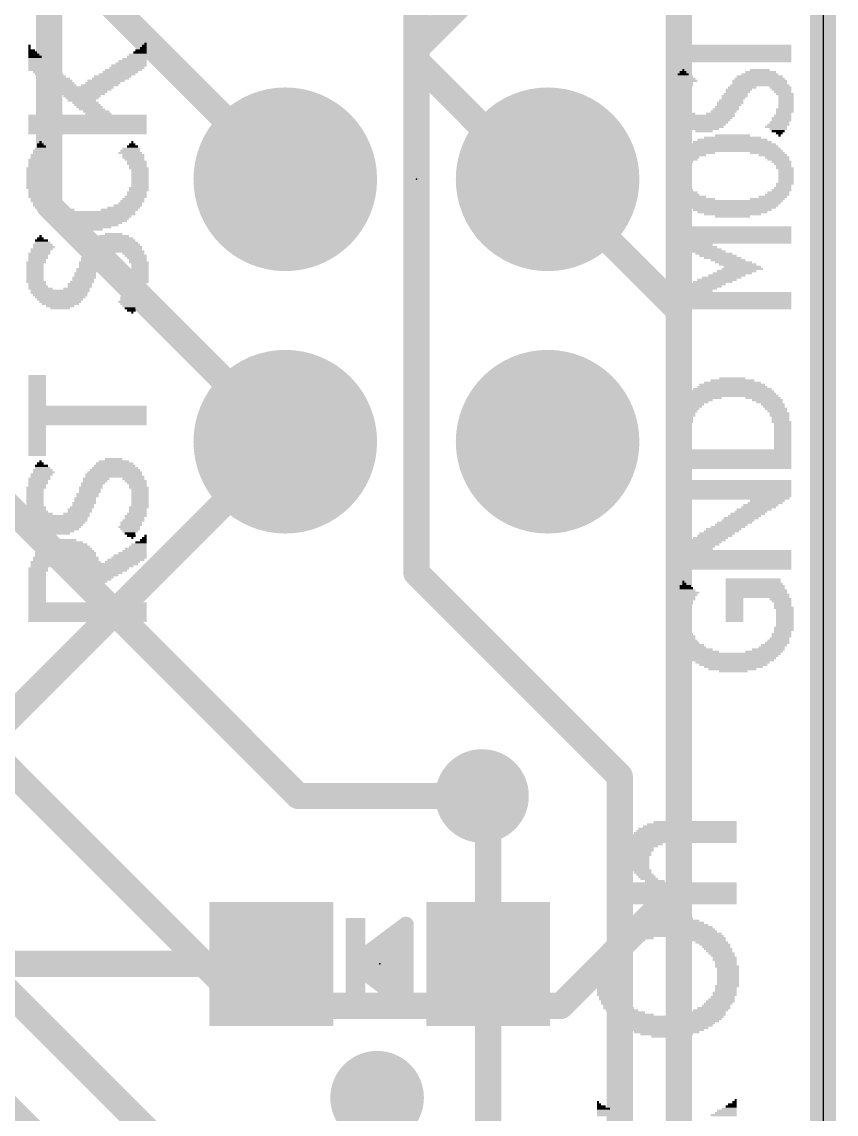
# Model space of a CAD drawing. Extents: x -3.3 to 68.7, y -0.1 to 53.5.
# Drawn here: x 60.82 to 68.71, y 18.89 to 29.46 of the extents above; entities that cross this region are included whole.
import ezdxf

# ---------------------------------------------------------------- set-up
doc = ezdxf.new("R2010")
doc.units = 0
for name, color, linetype in [('1', 12, 'CONTINUOUS'), ('16', 5, 'CONTINUOUS'), ('17', 110, 'CONTINUOUS'), ('18', 3, 'CONTINUOUS'), ('20', 53, 'CONTINUOUS'), ('200', 4, 'CONTINUOUS'), ('21', 40, 'CONTINUOUS'), ('23', 53, 'CONTINUOUS')]:
    doc.layers.add(name, color=color, linetype=linetype)

# ---------------------------------------------------------------- blocks, each defined once
blk = doc.blocks.new('ROUNDP')
at = {"const_width": 0.5}
blk.add_lwpolyline([(0, -0.25, 1), (0, 0.25, 1), (0, -0.25)], format="xyb", dxfattribs=at)
blk = doc.blocks.new('RECT')
blk.add_solid([(-0.5, -0.5), (0.5, -0.5), (-0.5, 0.5), (0.5, 0.5)])
blk = doc.blocks.new('ROUNDV')
at = {"const_width": 0.5}
blk.add_lwpolyline([(0, -0.25, 1), (0, 0.25, 1), (0, -0.25)], format="xyb", dxfattribs=at)

msp = doc.modelspace()

# ---------------------------------------------------------------- linework, layer by layer
at = {"layer": '1', "const_width": 0.254}
for points in [[(68.58, 53.34), (68.58, 0)], [(61.087, 27.686), (61.087, 39.37)], [(65.913, 30.48), (64.643, 29.21)], [(64.643, 29.21), (64.643, 24.13)], [(65.913, 27.94), (67.183, 26.67)], [(63.373, 25.4), (61.087, 27.686)], [(67.183, 26.67), (67.183, 11.684)], [(63.373, 25.4), (58.801, 20.828)], [(64.643, 24.13), (66.6115, 22.1615)], [(66.6115, 22.1615), (66.6115, 12.0015)], [(65.3374, 21.9116), (65.278, 21.971)], [(65.3374, 20.3454), (65.3374, 21.9116)], [(59.7064, 20.3454), (63.2374, 20.3454)], [(65.3374, 20.3454), (65.3374, 17.8054)], [(61.8404, 17.8054), (60.1704, 19.4754)]]:
    msp.add_lwpolyline(points, dxfattribs=at)
at = {"layer": '1', "const_width": 0.127}
for points in [[(64.7065, 29.21, 1), (64.5795, 29.21)], [(64.5981, 29.2549, 1), (64.6879, 29.1651)], [(65.9579, 27.9849, 1), (65.8681, 27.8951)], [(61.1319, 27.7309, 1), (61.0421, 27.6411)], [(61.0235, 27.686, 1), (61.1505, 27.686)], [(67.2465, 26.67, 1), (67.1195, 26.67)], [(67.1381, 26.6251, 1), (67.2279, 26.7149)], [(63.4179, 25.3551, 1), (63.3281, 25.4449)], [(63.3281, 25.3551, 1), (63.4179, 25.4449)], [(64.6879, 24.1749, 1), (64.5981, 24.0851)], [(64.5795, 24.13, 1), (64.7065, 24.13)], [(66.675, 22.1615, 1), (66.548, 22.1615)], [(66.5666, 22.1166, 1), (66.6564, 22.2064)], [(65.3229, 22.0159, 1), (65.2331, 21.9261)], [(65.4009, 21.9116, 1), (65.2739, 21.9116)], [(65.2925, 21.8667, 1), (65.3823, 21.9565)], [(63.2374, 20.2819, 1), (63.2374, 20.4089)], [(65.4009, 20.3454, 1), (65.2739, 20.3454)], [(65.2739, 20.3454, 1), (65.4009, 20.3454)]]:
    msp.add_lwpolyline(points, format="xyb", dxfattribs=at)
at = {"layer": '16', "const_width": 0.254}
for points in [[(68.58, 53.34), (68.58, 0)], [(64.643, 31.75), (64.643, 29.083)], [(67.183, 31.623), (67.183, 21.082)], [(61.468, 29.845), (63.373, 27.94)], [(64.643, 29.083), (65.786, 27.94)], [(65.786, 27.94), (65.913, 27.94)], [(63.5, 21.971), (57.6004, 27.8706)], [(62.992, 19.939), (58.6272, 24.3038)], [(63.5, 17.272), (57.785, 22.987)], [(65.278, 21.971), (63.5, 21.971)], [(60.96, 18.542), (57.658, 21.844)], [(66.04, 19.939), (67.183, 21.082)], [(66.04, 19.939), (62.992, 19.939)]]:
    msp.add_lwpolyline(points, dxfattribs=at)
at = {"layer": '16', "const_width": 0.127}
for points in [[(64.6879, 29.1279, 1), (64.5981, 29.0381)], [(64.5795, 29.083, 1), (64.7065, 29.083)], [(63.3281, 27.8951, 1), (63.4179, 27.9849)], [(65.786, 28.0035, 1), (65.786, 27.8765)], [(65.7411, 27.8951, 1), (65.8309, 27.9849)], [(65.913, 27.8765, 1), (65.913, 28.0035)], [(63.5, 22.0345, 1), (63.5, 21.9075)], [(65.278, 21.9075, 1), (65.278, 22.0345)], [(63.4551, 21.9261, 1), (63.5449, 22.0159)], [(67.2279, 21.0371, 1), (67.1381, 21.1269)], [(67.1195, 21.082, 1), (67.2465, 21.082)], [(62.992, 20.0025, 1), (62.992, 19.8755)], [(62.9471, 19.8941, 1), (63.0369, 19.9839)], [(65.9951, 19.9839, 1), (66.0849, 19.8941)], [(66.04, 19.8755, 1), (66.04, 20.0025)]]:
    msp.add_lwpolyline(points, format="xyb", dxfattribs=at)
at = {"layer": '20'}
msp.add_line((68.58, 37.846), (68.58, 5.08), dxfattribs=at)
at = {"layer": '21', "const_width": 0.1524}
for points in [[(64.5414, 20.7264), (64.0334, 20.3454)], [(64.5414, 19.9644), (64.5414, 20.7264)], [(64.3382, 20.574), (64.5414, 20.574)], [(64.0334, 20.3454), (64.5414, 19.9644)], [(64.135, 20.4216), (64.5414, 20.4216)], [(64.135, 20.2692), (64.5414, 20.2692)], [(64.3382, 20.1168), (64.5414, 20.1168)]]:
    msp.add_lwpolyline(points, dxfattribs=at)
at = {"layer": '21', "const_width": 0.0762}
for points in [[(64.5795, 20.7264, 1), (64.5033, 20.7264)], [(64.5643, 20.6959, 1), (64.5185, 20.7569)], [(64.3382, 20.6121, 1), (64.3382, 20.5359)], [(64.5414, 20.5359, 1), (64.5414, 20.6121)], [(64.0563, 20.3759, 1), (64.0105, 20.3149)], [(64.0105, 20.3759, 1), (64.0563, 20.3149)], [(64.135, 20.4597, 1), (64.135, 20.3835)], [(64.5414, 20.3835, 1), (64.5414, 20.4597)], [(64.135, 20.3073, 1), (64.135, 20.2311)], [(64.5414, 20.2311, 1), (64.5414, 20.3073)], [(64.3382, 20.1549, 1), (64.3382, 20.0787)], [(64.5414, 20.0787, 1), (64.5414, 20.1549)], [(64.5033, 19.9644, 1), (64.5795, 19.9644)], [(64.5185, 19.9339, 1), (64.5643, 19.9949)]]:
    msp.add_lwpolyline(points, format="xyb", dxfattribs=at)
at = {"layer": '23'}
for p in [(64.643, 27.94), (64.2874, 20.3454)]:
    msp.add_point(p, dxfattribs=at)

# ---------------------------------------------------------------- block references
at = {"layer": '1', "xscale": 1.2, "yscale": 1.2, "rotation": 90}
for p in [(63.2374, 20.3454), (65.3374, 20.3454)]:
    msp.add_blockref('RECT', p, dxfattribs=at)
at = {"layer": '17', "xscale": 1.778, "yscale": 1.778}
for p in [(63.373, 27.94), (63.373, 27.94), (65.913, 27.94), (65.913, 27.94), (63.373, 25.4), (63.373, 25.4), (65.913, 25.4), (65.913, 25.4)]:
    msp.add_blockref('ROUNDP', p, dxfattribs=at)
at = {"layer": '18', "xscale": 0.9064, "yscale": 0.9064}
for p in [(65.278, 21.971), (65.278, 21.971), (64.262, 19.05), (64.262, 19.05)]:
    msp.add_blockref('ROUNDV', p, dxfattribs=at)
at = {"layer": '200'}
for p, xscale, yscale in [((60.8965, 29.2312), 0.0203, 0.0211), ((60.8965, 29.21), 0.0203, 0.0213), ((60.9181, 29.1888), 0.0635, 0.0211), ((61.976, 29.1888), 0.1067, 0.0211), ((61.9976, 29.21), 0.0635, 0.0213), ((62.0078, 29.2312), 0.0432, 0.0211), ((62.0192, 29.2523), 0.0203, 0.0211), ((67.7012, 29.2312), 1.143, 0.0211), ((67.7012, 29.21), 1.143, 0.0213), ((67.7012, 29.1888), 1.143, 0.0211), ((60.9498, 29.1253), 0.127, 0.0211), ((60.9714, 29.1042), 0.1702, 0.0211), ((60.9283, 29.1677), 0.0838, 0.0211), ((60.9397, 29.1465), 0.1067, 0.0213), ((60.9816, 29.083), 0.1905, 0.0213), ((61.8922, 29.083), 0.2743, 0.0213), ((61.9125, 29.1042), 0.2337, 0.0211), ((61.9341, 29.1253), 0.1905, 0.0211), ((61.9443, 29.1465), 0.1702, 0.0213), ((61.9658, 29.1677), 0.127, 0.0211), ((67.7012, 29.1677), 1.143, 0.0211), ((67.7012, 29.1465), 1.143, 0.0213), ((67.7012, 29.1253), 1.143, 0.0211), ((67.7012, 29.1042), 1.143, 0.0211), ((67.7012, 29.083), 1.143, 0.0213), ((60.9918, 29.0618), 0.2108, 0.0211), ((61.0032, 29.0407), 0.2337, 0.0211), ((61.0235, 29.0195), 0.2743, 0.0213), ((61.0337, 28.9983), 0.2946, 0.0211), ((61.0667, 28.9772), 0.2743, 0.0211), ((61.7753, 28.9772), 0.3404, 0.0211), ((61.8071, 28.9983), 0.3581, 0.0211), ((61.8388, 29.0195), 0.3404, 0.0213), ((61.8592, 29.0407), 0.3404, 0.0211), ((61.8808, 29.0618), 0.2972, 0.0211), ((67.2249, 28.9772), 0.0635, 0.0211), ((67.2262, 28.9983), 0.0203, 0.0211), ((67.9768, 28.9772), 0.2972, 0.0211), ((67.9666, 28.9983), 0.1905, 0.0211), ((61.087, 28.956), 0.2743, 0.0213), ((61.1086, 28.9348), 0.2769, 0.0211), ((61.1505, 28.9137), 0.2743, 0.0211), ((61.1721, 28.8925), 0.2769, 0.0213), ((61.1937, 28.8713), 0.2743, 0.0211), ((61.6064, 28.8713), 0.3378, 0.0211), ((61.6382, 28.8925), 0.3607, 0.0213), ((61.6801, 28.9137), 0.3581, 0.0211), ((61.7017, 28.9348), 0.3607, 0.0211), ((61.7436, 28.956), 0.3581, 0.0213), ((67.2249, 28.8713), 0.1905, 0.0211), ((67.2579, 28.8925), 0.2108, 0.0213), ((67.2478, 28.9137), 0.1905, 0.0211), ((67.2465, 28.9348), 0.1473, 0.0211), ((67.2262, 28.956), 0.1067, 0.0213), ((67.9666, 28.8925), 0.5309, 0.0213), ((67.9666, 28.8713), 0.5309, 0.0211), ((67.9666, 28.9137), 0.4851, 0.0211), ((67.9666, 28.9348), 0.4445, 0.0211), ((67.9666, 28.956), 0.3581, 0.0213), ((61.214, 28.8502), 0.2743, 0.0211), ((61.4159, 28.829), 0.5918, 0.0213), ((61.4147, 28.8078), 0.5486, 0.0211), ((61.4045, 28.7867), 0.4877, 0.0211), ((61.4045, 28.7655), 0.447, 0.0213), ((61.5747, 28.8502), 0.3607, 0.0211), ((67.1944, 28.8078), 0.1702, 0.0211), ((67.1944, 28.7867), 0.1702, 0.0211), ((67.183, 28.7655), 0.1473, 0.0213), ((67.2249, 28.8502), 0.1905, 0.0211), ((67.2148, 28.829), 0.1702, 0.0213), ((67.7342, 28.7655), 0.2337, 0.0213), ((67.7545, 28.7867), 0.2337, 0.0211), ((67.7647, 28.8078), 0.254, 0.0211), ((67.7977, 28.829), 0.2743, 0.0213), ((67.9666, 28.8502), 0.5715, 0.0211), ((68.1673, 28.829), 0.2108, 0.0213), ((68.1774, 28.8078), 0.1905, 0.0211), ((68.1888, 28.7867), 0.1676, 0.0211), ((68.2104, 28.7655), 0.1702, 0.0213), ((61.4045, 28.7443), 0.3607, 0.0211), ((61.4058, 28.7232), 0.3175, 0.0211), ((61.4045, 28.702), 0.2743, 0.0213), ((61.4375, 28.6808), 0.254, 0.0211), ((61.4578, 28.6597), 0.254, 0.0211), ((67.183, 28.7443), 0.1473, 0.0211), ((67.183, 28.7232), 0.1473, 0.0211), ((67.183, 28.702), 0.1473, 0.0213), ((67.183, 28.6808), 0.1473, 0.0211), ((67.183, 28.6597), 0.1473, 0.0211), ((67.6808, 28.6808), 0.254, 0.0211), ((67.6707, 28.6597), 0.2337, 0.0211), ((67.691, 28.702), 0.2337, 0.0213), ((67.724, 28.7443), 0.254, 0.0211), ((67.7126, 28.7232), 0.2311, 0.0211), ((68.2206, 28.7443), 0.1499, 0.0211), ((68.2206, 28.7232), 0.1499, 0.0211), ((68.2206, 28.702), 0.1499, 0.0213), ((68.2206, 28.6808), 0.1499, 0.0211), ((68.2206, 28.6597), 0.1499, 0.0211), ((61.4578, 28.5538), 1.143, 0.0211), ((61.4782, 28.6385), 0.254, 0.0213), ((61.501, 28.6173), 0.254, 0.0211), ((61.5417, 28.5962), 0.254, 0.0211), ((61.5633, 28.575), 0.2515, 0.0213), ((67.1944, 28.6385), 0.1702, 0.0213), ((67.2046, 28.6173), 0.1499, 0.0211), ((67.2363, 28.575), 0.2134, 0.0213), ((67.2148, 28.5962), 0.1702, 0.0211), ((67.4383, 28.5538), 0.5715, 0.0211), ((67.5856, 28.575), 0.2769, 0.0213), ((67.6173, 28.5962), 0.254, 0.0211), ((67.6377, 28.6173), 0.254, 0.0211), ((67.6491, 28.6385), 0.2311, 0.0213), ((68.1888, 28.5538), 0.1676, 0.0211), ((68.2104, 28.6173), 0.1702, 0.0211), ((68.2104, 28.5962), 0.1702, 0.0211), ((68.199, 28.575), 0.1473, 0.0213), ((68.2206, 28.6385), 0.1499, 0.0213), ((61.4578, 28.5327), 1.143, 0.0211), ((61.4578, 28.5115), 1.143, 0.0213), ((61.4578, 28.4903), 1.143, 0.0211), ((61.4578, 28.4692), 1.143, 0.0211), ((61.4578, 28.448), 1.143, 0.0213), ((67.4268, 28.5327), 0.5486, 0.0211), ((67.4268, 28.5115), 0.508, 0.0213), ((67.4268, 28.4903), 0.4674, 0.0211), ((67.4268, 28.4692), 0.4216, 0.0211), ((67.4268, 28.448), 0.381, 0.0213), ((68.1253, 28.448), 0.2134, 0.0213), ((68.1457, 28.4692), 0.2134, 0.0211), ((68.1571, 28.4903), 0.1905, 0.0211), ((68.1774, 28.5327), 0.1905, 0.0211), ((68.1774, 28.5115), 0.1905, 0.0213), ((61.4578, 28.4268), 1.143, 0.0211), ((61.4578, 28.4057), 1.143, 0.0211), ((61.4578, 28.3845), 1.143, 0.0213), ((67.4268, 28.4268), 0.2946, 0.0211), ((67.4268, 28.4057), 0.1676, 0.0211), ((67.7024, 28.3422), 0.5512, 0.0211), ((67.7024, 28.3633), 0.3378, 0.0211), ((68.1469, 28.4268), 0.1702, 0.0211), ((68.1457, 28.4057), 0.127, 0.0211), ((68.1571, 28.3845), 0.0635, 0.0213), ((68.1571, 28.3633), 0.0229, 0.0211), ((61.0235, 28.2363), 0.1473, 0.0211), ((61.0019, 28.2787), 0.0635, 0.0211), ((61.0133, 28.2575), 0.0864, 0.0213), ((61.0032, 28.2998), 0.0203, 0.0211), ((61.8808, 28.2363), 0.1702, 0.0211), ((61.8922, 28.2575), 0.1067, 0.0213), ((61.8909, 28.2787), 0.0635, 0.0211), ((61.8922, 28.2998), 0.0203, 0.0211), ((67.7024, 28.2363), 0.9322, 0.0211), ((67.7012, 28.2575), 0.889, 0.0213), ((67.7024, 28.2787), 0.8458, 0.0211), ((67.7012, 28.2998), 0.762, 0.0211), ((67.7012, 28.321), 0.6756, 0.0213), ((60.9918, 28.1305), 0.2108, 0.0213), ((61.0133, 28.1728), 0.2134, 0.0211), ((61.0133, 28.1517), 0.2134, 0.0211), ((61.0248, 28.2152), 0.1905, 0.0211), ((61.0349, 28.194), 0.2108, 0.0213), ((61.8706, 28.194), 0.2311, 0.0213), ((61.8706, 28.2152), 0.1905, 0.0211), ((61.9023, 28.1728), 0.2134, 0.0211), ((61.9023, 28.1517), 0.2134, 0.0211), ((61.9138, 28.1305), 0.1905, 0.0213), ((67.2579, 28.1305), 0.2108, 0.0213), ((67.2681, 28.1517), 0.2311, 0.0211), ((67.31, 28.1728), 0.2743, 0.0211), ((67.3633, 28.194), 0.3404, 0.0213), ((67.7024, 28.2152), 0.9728, 0.0211), ((68.0403, 28.194), 0.3378, 0.0213), ((68.0936, 28.1728), 0.2769, 0.0211), ((68.1355, 28.1517), 0.2337, 0.0211), ((68.1457, 28.1305), 0.2134, 0.0213), ((60.9498, 28.0247), 0.1676, 0.0211), ((60.9613, 28.0458), 0.1905, 0.0211), ((60.9714, 28.067), 0.1702, 0.0213), ((60.9816, 28.1093), 0.1905, 0.0211), ((60.9816, 28.0882), 0.1905, 0.0211), ((61.9341, 28.1093), 0.1905, 0.0211), ((61.9341, 28.0882), 0.1905, 0.0211), ((61.9544, 28.0458), 0.1905, 0.0211), ((61.9443, 28.067), 0.1702, 0.0213), ((61.9658, 28.0247), 0.1676, 0.0211), ((67.1944, 28.0458), 0.1702, 0.0211), ((67.183, 28.0247), 0.1473, 0.0211), ((67.2046, 28.067), 0.1499, 0.0213), ((67.2249, 28.1093), 0.1905, 0.0211), ((67.2148, 28.0882), 0.1702, 0.0211), ((68.1774, 28.1093), 0.1905, 0.0211), ((68.1888, 28.0882), 0.1676, 0.0211), ((68.199, 28.067), 0.1473, 0.0213), ((68.2104, 28.0458), 0.1702, 0.0211), ((68.2206, 28.0247), 0.1499, 0.0211), ((60.9498, 28.0035), 0.1676, 0.0213), ((60.9498, 27.9823), 0.1676, 0.0211), ((60.9498, 27.9612), 0.1676, 0.0211), ((60.9498, 27.94), 0.1676, 0.0213), ((60.9498, 27.9188), 0.1676, 0.0211), ((61.9658, 28.0035), 0.1676, 0.0213), ((61.9658, 27.9823), 0.1676, 0.0211), ((61.9658, 27.9612), 0.1676, 0.0211), ((61.9658, 27.94), 0.1676, 0.0213), ((61.9658, 27.9188), 0.1676, 0.0211), ((67.183, 28.0035), 0.1473, 0.0213), ((67.183, 27.9823), 0.1473, 0.0211), ((67.183, 27.9612), 0.1473, 0.0211), ((67.183, 27.94), 0.1473, 0.0213), ((67.183, 27.9188), 0.1473, 0.0211), ((68.2206, 28.0035), 0.1499, 0.0213), ((68.2206, 27.9823), 0.1499, 0.0211), ((68.2206, 27.9612), 0.1499, 0.0211), ((68.2206, 27.94), 0.1499, 0.0213), ((68.2206, 27.9188), 0.1499, 0.0211), ((60.9498, 27.8977), 0.1676, 0.0211), ((60.9498, 27.8765), 0.1676, 0.0213), ((60.9613, 27.8553), 0.1905, 0.0211), ((60.9714, 27.8342), 0.1702, 0.0211), ((60.9816, 27.813), 0.1905, 0.0213), ((61.9341, 27.813), 0.1905, 0.0213), ((61.9544, 27.8553), 0.1905, 0.0211), ((61.9544, 27.8342), 0.1905, 0.0211), ((61.9658, 27.8977), 0.1676, 0.0211), ((61.9658, 27.8765), 0.1676, 0.0213), ((67.1944, 27.8977), 0.1702, 0.0211), ((67.2046, 27.8765), 0.1499, 0.0213), ((67.2148, 27.8553), 0.1702, 0.0211), ((67.2249, 27.8342), 0.1905, 0.0211), ((67.2579, 27.813), 0.2108, 0.0213), ((68.1457, 27.813), 0.2134, 0.0213), ((68.1774, 27.8342), 0.1905, 0.0211), ((68.1888, 27.8553), 0.1676, 0.0211), ((68.2104, 27.8977), 0.1702, 0.0211), ((68.199, 27.8765), 0.1473, 0.0213), ((60.9816, 27.7918), 0.1905, 0.0211), ((60.9918, 27.7707), 0.2108, 0.0211), ((61.0133, 27.7495), 0.2134, 0.0213), ((61.0235, 27.7283), 0.2337, 0.0211), ((61.0451, 27.7072), 0.2311, 0.0211), ((61.8706, 27.7072), 0.2311, 0.0211), ((61.8922, 27.7283), 0.2337, 0.0211), ((61.9023, 27.7495), 0.2134, 0.0213), ((61.9239, 27.7707), 0.2108, 0.0211), ((61.9341, 27.7918), 0.1905, 0.0211), ((67.2681, 27.7918), 0.2311, 0.0211), ((67.31, 27.7707), 0.2743, 0.0211), ((67.3633, 27.7495), 0.3404, 0.0213), ((67.7024, 27.7283), 0.9728, 0.0211), ((67.7024, 27.7072), 0.9322, 0.0211), ((68.0403, 27.7495), 0.3378, 0.0213), ((68.0936, 27.7707), 0.2769, 0.0211), ((68.1355, 27.7918), 0.2337, 0.0211), ((61.0667, 27.686), 0.2743, 0.0213), ((61.1086, 27.6648), 0.3175, 0.0211), ((61.1505, 27.6437), 0.3607, 0.0211), ((61.4578, 27.6225), 0.9296, 0.0213), ((61.468, 27.6013), 0.9093, 0.0211), ((61.7652, 27.6437), 0.3607, 0.0211), ((61.8071, 27.6648), 0.3175, 0.0211), ((61.849, 27.686), 0.2743, 0.0213), ((67.7012, 27.686), 0.889, 0.0213), ((67.7024, 27.6648), 0.8458, 0.0211), ((67.7012, 27.6437), 0.762, 0.0211), ((67.7012, 27.6225), 0.6756, 0.0213), ((67.7024, 27.6013), 0.5512, 0.0211), ((61.4578, 27.5802), 0.8484, 0.0211), ((61.4578, 27.559), 0.8026, 0.0213), ((61.468, 27.5378), 0.7417, 0.0211), ((61.4578, 27.5167), 0.6756, 0.0211), ((61.468, 27.4955), 0.574, 0.0213), ((67.7024, 27.5802), 0.3378, 0.0211), ((61.0032, 27.3897), 0.0203, 0.0211), ((61.4566, 27.4743), 0.4648, 0.0211), ((61.468, 27.4532), 0.2743, 0.0211), ((61.7118, 27.3897), 0.2946, 0.0211), ((61.7118, 27.4108), 0.1676, 0.0211), ((67.7012, 27.4743), 1.143, 0.0211), ((67.7012, 27.4532), 1.143, 0.0211), ((67.7012, 27.432), 1.143, 0.0213), ((67.7012, 27.4108), 1.143, 0.0211), ((67.7012, 27.3897), 1.143, 0.0211), ((61.0248, 27.305), 0.1905, 0.0213), ((61.0349, 27.2838), 0.2108, 0.0211), ((61.0133, 27.3473), 0.127, 0.0211), ((61.0235, 27.3262), 0.1473, 0.0211), ((61.0019, 27.3685), 0.0635, 0.0213), ((61.722, 27.2838), 0.5283, 0.0211), ((61.722, 27.305), 0.4877, 0.0213), ((61.7233, 27.3262), 0.4445, 0.0211), ((61.722, 27.3473), 0.4013, 0.0211), ((61.722, 27.3685), 0.3607, 0.0213), ((67.7012, 27.3685), 1.143, 0.0213), ((67.7012, 27.3473), 1.143, 0.0211), ((67.7012, 27.3262), 1.143, 0.0211), ((67.3316, 27.305), 0.3581, 0.0213), ((67.3735, 27.2838), 0.3607, 0.0211), ((60.9918, 27.2203), 0.2108, 0.0211), ((60.9816, 27.1992), 0.1905, 0.0211), ((60.9816, 27.178), 0.1905, 0.0213), ((61.0133, 27.2627), 0.2134, 0.0211), ((61.0019, 27.2415), 0.1905, 0.0213), ((61.5112, 27.178), 0.2337, 0.0213), ((61.5417, 27.2203), 0.254, 0.0211), ((61.5315, 27.1992), 0.2337, 0.0211), ((61.7118, 27.2627), 0.5486, 0.0211), ((61.7233, 27.2415), 0.5715, 0.0213), ((61.9023, 27.2203), 0.2134, 0.0211), ((61.9239, 27.1992), 0.2108, 0.0211), ((61.9341, 27.178), 0.1905, 0.0213), ((67.4268, 27.2627), 0.3404, 0.0211), ((67.4688, 27.2415), 0.3378, 0.0213), ((67.5221, 27.2203), 0.3581, 0.0211), ((67.564, 27.1992), 0.3607, 0.0211), ((67.6072, 27.178), 0.3607, 0.0213), ((60.9498, 27.1145), 0.1676, 0.0213), ((60.9498, 27.0933), 0.1676, 0.0211), ((60.9498, 27.0722), 0.1676, 0.0211), ((60.9613, 27.1357), 0.1905, 0.0211), ((60.9714, 27.1568), 0.1702, 0.0211), ((61.4578, 27.0722), 0.2134, 0.0211), ((61.4794, 27.1145), 0.2108, 0.0213), ((61.4794, 27.0933), 0.2108, 0.0211), ((61.4896, 27.1357), 0.2311, 0.0211), ((61.4998, 27.1568), 0.2108, 0.0211), ((61.9544, 27.1357), 0.1905, 0.0211), ((61.9443, 27.1568), 0.1702, 0.0211), ((61.9658, 27.1145), 0.1676, 0.0213), ((61.9658, 27.0933), 0.1676, 0.0211), ((61.9658, 27.0722), 0.1676, 0.0211), ((67.6593, 27.1568), 0.3378, 0.0211), ((67.7126, 27.1357), 0.3581, 0.0211), ((67.7545, 27.1145), 0.3607, 0.0213), ((67.7977, 27.0722), 0.4013, 0.0211), ((67.7977, 27.0933), 0.3607, 0.0211), ((60.9498, 27.051), 0.1676, 0.0213), ((60.9498, 27.0298), 0.1676, 0.0211), ((60.9498, 27.0087), 0.1676, 0.0211), ((60.9498, 26.9875), 0.1676, 0.0213), ((60.9498, 26.9663), 0.1676, 0.0211), ((61.4261, 26.9875), 0.2311, 0.0213), ((61.4159, 26.9663), 0.2108, 0.0211), ((61.4363, 27.0298), 0.2108, 0.0211), ((61.4363, 27.0087), 0.2108, 0.0211), ((61.4578, 27.051), 0.2134, 0.0213), ((61.9658, 27.051), 0.1676, 0.0213), ((61.9658, 27.0298), 0.1676, 0.0211), ((61.9658, 27.0087), 0.1676, 0.0211), ((61.9658, 26.9875), 0.1676, 0.0213), ((61.9658, 26.9663), 0.1676, 0.0211), ((67.5538, 26.9663), 0.381, 0.0211), ((67.597, 26.9875), 0.381, 0.0213), ((67.6491, 27.0087), 0.3581, 0.0211), ((67.7012, 27.0298), 0.381, 0.0211), ((67.7443, 27.051), 0.381, 0.0213), ((60.9613, 26.9452), 0.1905, 0.0211), ((60.9714, 26.924), 0.1702, 0.0213), ((60.9816, 26.9028), 0.1905, 0.0211), ((61.0032, 26.8817), 0.2337, 0.0211), ((61.1924, 26.8605), 0.5715, 0.0213), ((61.3512, 26.8817), 0.254, 0.0211), ((61.3842, 26.924), 0.2337, 0.0213), ((61.3842, 26.9028), 0.2337, 0.0211), ((61.4045, 26.9452), 0.2337, 0.0211), ((61.9239, 26.8605), 0.2108, 0.0213), ((61.9341, 26.8817), 0.1905, 0.0211), ((61.9544, 26.9452), 0.1905, 0.0211), ((61.9443, 26.924), 0.1702, 0.0213), ((61.9443, 26.9028), 0.1702, 0.0211), ((67.3202, 26.8605), 0.381, 0.0213), ((67.3633, 26.8817), 0.381, 0.0211), ((67.4167, 26.9028), 0.3607, 0.0211), ((67.4586, 26.924), 0.3581, 0.0213), ((67.5107, 26.9452), 0.381, 0.0211), ((61.1823, 26.8393), 0.5512, 0.0211), ((61.1937, 26.8182), 0.5283, 0.0211), ((61.1937, 26.797), 0.4877, 0.0213), ((61.1924, 26.7758), 0.4445, 0.0211), ((61.1937, 26.7547), 0.4013, 0.0211), ((61.8604, 26.7547), 0.2108, 0.0211), ((61.8808, 26.797), 0.2108, 0.0213), ((61.8808, 26.7758), 0.2108, 0.0211), ((61.9023, 26.8182), 0.2134, 0.0211), ((61.9138, 26.8393), 0.1905, 0.0211), ((67.7012, 26.8393), 1.143, 0.0211), ((67.7012, 26.8182), 1.143, 0.0211), ((67.7012, 26.797), 1.143, 0.0213), ((67.7012, 26.7758), 1.143, 0.0211), ((67.7012, 26.7547), 1.143, 0.0211), ((61.1937, 26.7335), 0.3607, 0.0213), ((61.1937, 26.7123), 0.2743, 0.0211), ((61.1924, 26.6912), 0.1905, 0.0211), ((61.8706, 26.7335), 0.1905, 0.0213), ((61.8706, 26.7123), 0.1499, 0.0211), ((61.8706, 26.6912), 0.1041, 0.0211), ((61.8808, 26.67), 0.0838, 0.0213), ((61.8922, 26.6488), 0.0203, 0.0211), ((67.7012, 26.7335), 1.143, 0.0213), ((67.7012, 26.7123), 1.143, 0.0211), ((67.7012, 26.6912), 1.143, 0.0211), ((60.9714, 26.035), 0.1702, 0.0213), ((60.9714, 26.0138), 0.1702, 0.0211), ((67.7012, 26.0138), 0.254, 0.0211), ((60.9714, 25.9927), 0.1702, 0.0211), ((60.9714, 25.9715), 0.1702, 0.0213), ((60.9714, 25.9503), 0.1702, 0.0211), ((60.9714, 25.9292), 0.1702, 0.0211), ((60.9714, 25.908), 0.1702, 0.0213), ((67.7012, 25.908), 0.762, 0.0213), ((67.7012, 25.9292), 0.6756, 0.0211), ((67.7012, 25.9503), 0.635, 0.0211), ((67.7024, 25.9715), 0.5512, 0.0213), ((67.7024, 25.9927), 0.4242, 0.0211), ((60.9714, 25.8868), 0.1702, 0.0211), ((60.9714, 25.8657), 0.1702, 0.0211), ((60.9714, 25.8445), 0.1702, 0.0213), ((60.9714, 25.8233), 0.1702, 0.0211), ((60.9714, 25.8022), 0.1702, 0.0211), ((67.3633, 25.8022), 0.2946, 0.0211), ((67.4167, 25.8233), 0.3607, 0.0211), ((67.7012, 25.8445), 0.889, 0.0213), ((67.7024, 25.8657), 0.8458, 0.0211), ((67.7024, 25.8868), 0.8052, 0.0211), ((67.9983, 25.8233), 0.3404, 0.0211), ((68.0403, 25.8022), 0.2972, 0.0211), ((60.9714, 25.781), 0.1702, 0.0213), ((60.9714, 25.7598), 0.1702, 0.0211), ((61.4578, 25.7387), 1.143, 0.0211), ((61.4578, 25.7175), 1.143, 0.0213), ((61.4578, 25.6963), 1.143, 0.0211), ((67.2782, 25.7175), 0.2108, 0.0213), ((67.2681, 25.6963), 0.1905, 0.0211), ((67.2998, 25.7387), 0.2134, 0.0211), ((67.31, 25.7598), 0.2337, 0.0211), ((67.343, 25.781), 0.254, 0.0213), ((68.0618, 25.781), 0.254, 0.0213), ((68.0936, 25.7598), 0.2311, 0.0211), ((68.1038, 25.7387), 0.2108, 0.0211), ((68.1253, 25.7175), 0.2134, 0.0213), ((68.1355, 25.6963), 0.193, 0.0211), ((61.4578, 25.6752), 1.143, 0.0211), ((61.4578, 25.654), 1.143, 0.0213), ((61.4578, 25.6328), 1.143, 0.0211), ((61.4578, 25.6117), 1.143, 0.0211), ((61.4578, 25.5905), 1.143, 0.0213), ((67.2249, 25.5905), 0.1905, 0.0213), ((67.2363, 25.6328), 0.1676, 0.0211), ((67.2363, 25.6117), 0.1676, 0.0211), ((67.2478, 25.6752), 0.1905, 0.0211), ((67.2478, 25.654), 0.1905, 0.0213), ((68.1571, 25.6752), 0.1905, 0.0211), ((68.1571, 25.654), 0.1905, 0.0213), ((68.1673, 25.6328), 0.1702, 0.0211), ((68.1673, 25.6117), 0.1702, 0.0211), ((68.1774, 25.5905), 0.1905, 0.0213), ((61.4578, 25.5693), 1.143, 0.0211), ((60.9714, 25.5482), 0.1702, 0.0211), ((60.9714, 25.527), 0.1702, 0.0213), ((60.9714, 25.5058), 0.1702, 0.0211), ((60.9714, 25.4847), 0.1702, 0.0211), ((67.2148, 25.5693), 0.1702, 0.0211), ((67.2148, 25.5482), 0.1702, 0.0211), ((67.2148, 25.527), 0.1702, 0.0213), ((67.2148, 25.5058), 0.1702, 0.0211), ((67.2148, 25.4847), 0.1702, 0.0211), ((68.1888, 25.5693), 0.1676, 0.0211), ((68.1888, 25.5482), 0.1676, 0.0211), ((68.1888, 25.527), 0.1676, 0.0213), ((68.1888, 25.5058), 0.1676, 0.0211), ((68.1888, 25.4847), 0.1676, 0.0211), ((60.9714, 25.4635), 0.1702, 0.0213), ((60.9714, 25.4423), 0.1702, 0.0211), ((60.9714, 25.4212), 0.1702, 0.0211), ((60.9714, 25.4), 0.1702, 0.0213), ((60.9714, 25.3788), 0.1702, 0.0211), ((67.2148, 25.4635), 0.1702, 0.0213), ((67.2148, 25.4423), 0.1702, 0.0211), ((67.2148, 25.4212), 0.1702, 0.0211), ((67.2148, 25.4), 0.1702, 0.0213), ((67.2148, 25.3788), 0.1702, 0.0211), ((68.1888, 25.4635), 0.1676, 0.0213), ((68.1888, 25.4423), 0.1676, 0.0211), ((68.1888, 25.4212), 0.1676, 0.0211), ((68.1888, 25.4), 0.1676, 0.0213), ((68.1888, 25.3788), 0.1676, 0.0211), ((60.9714, 25.3577), 0.1702, 0.0211), ((60.9714, 25.3365), 0.1702, 0.0213), ((60.9714, 25.3153), 0.1702, 0.0211), ((60.9714, 25.2942), 0.1702, 0.0211), ((60.9714, 25.273), 0.1702, 0.0213), ((67.2148, 25.3577), 0.1702, 0.0211), ((67.2148, 25.3365), 0.1702, 0.0213), ((67.7012, 25.3153), 1.143, 0.0211), ((67.7012, 25.2942), 1.143, 0.0211), ((67.7012, 25.273), 1.143, 0.0213), ((68.1888, 25.3577), 0.1676, 0.0211), ((68.1888, 25.3365), 0.1676, 0.0213), ((61.0133, 25.1672), 0.127, 0.0211), ((61.0019, 25.1883), 0.0635, 0.0211), ((61.0032, 25.2095), 0.0203, 0.0213), ((61.722, 25.1672), 0.4013, 0.0211), ((61.722, 25.1883), 0.3607, 0.0211), ((61.7118, 25.2095), 0.2946, 0.0213), ((61.7118, 25.2307), 0.1676, 0.0211), ((67.7012, 25.2518), 1.143, 0.0211), ((67.7012, 25.2307), 1.143, 0.0211), ((67.7012, 25.2095), 1.143, 0.0213), ((67.7012, 25.1883), 1.143, 0.0211), ((67.7012, 25.1672), 1.143, 0.0211), ((61.0133, 25.0825), 0.2134, 0.0213), ((61.0019, 25.0613), 0.1905, 0.0211), ((61.0248, 25.1248), 0.1905, 0.0211), ((61.0349, 25.1037), 0.2108, 0.0211), ((61.0235, 25.146), 0.1473, 0.0213), ((61.7118, 25.0825), 0.5486, 0.0213), ((61.7233, 25.0613), 0.5715, 0.0211), ((61.722, 25.1037), 0.5283, 0.0211), ((61.722, 25.1248), 0.4877, 0.0211), ((61.7233, 25.146), 0.4445, 0.0213), ((67.7012, 25.146), 1.143, 0.0213), ((60.9613, 24.9555), 0.1905, 0.0213), ((60.9714, 24.9767), 0.1702, 0.0211), ((60.9918, 25.0402), 0.2108, 0.0211), ((60.9816, 25.019), 0.1905, 0.0213), ((60.9816, 24.9978), 0.1905, 0.0211), ((61.4896, 24.9555), 0.2311, 0.0213), ((61.5112, 24.9978), 0.2337, 0.0211), ((61.4998, 24.9767), 0.2108, 0.0211), ((61.5417, 25.0402), 0.254, 0.0211), ((61.5315, 25.019), 0.2337, 0.0213), ((61.9023, 25.0402), 0.2134, 0.0211), ((61.9239, 25.019), 0.2108, 0.0213), ((61.9341, 24.9978), 0.1905, 0.0211), ((61.9544, 24.9555), 0.1905, 0.0213), ((61.9443, 24.9767), 0.1702, 0.0211), ((67.7012, 25.019), 1.143, 0.0213), ((67.7012, 24.9978), 1.143, 0.0211), ((67.7012, 24.9767), 1.143, 0.0211), ((67.7012, 24.9555), 1.143, 0.0213), ((60.9498, 24.9343), 0.1676, 0.0211), ((60.9498, 24.9132), 0.1676, 0.0211), ((60.9498, 24.892), 0.1676, 0.0213), ((60.9498, 24.8708), 0.1676, 0.0211), ((60.9498, 24.8497), 0.1676, 0.0211), ((61.4363, 24.8497), 0.2108, 0.0211), ((61.4578, 24.892), 0.2134, 0.0213), ((61.4578, 24.8708), 0.2134, 0.0211), ((61.4794, 24.9343), 0.2108, 0.0211), ((61.4794, 24.9132), 0.2108, 0.0211), ((61.9658, 24.9343), 0.1676, 0.0211), ((61.9658, 24.9132), 0.1676, 0.0211), ((61.9658, 24.892), 0.1676, 0.0213), ((61.9658, 24.8708), 0.1676, 0.0211), ((61.9658, 24.8497), 0.1676, 0.0211), ((67.691, 24.8497), 1.1227, 0.0211), ((67.7012, 24.9343), 1.143, 0.0211), ((67.7012, 24.9132), 1.143, 0.0211), ((67.7012, 24.892), 1.143, 0.0213), ((67.7012, 24.8708), 1.143, 0.0211), ((60.9498, 24.8285), 0.1676, 0.0213), ((60.9498, 24.8073), 0.1676, 0.0211), ((60.9498, 24.7862), 0.1676, 0.0211), ((60.9613, 24.765), 0.1905, 0.0213), ((60.9714, 24.7438), 0.1702, 0.0211), ((61.3842, 24.7438), 0.2337, 0.0211), ((61.4045, 24.765), 0.2337, 0.0213), ((61.4261, 24.8073), 0.2311, 0.0211), ((61.4159, 24.7862), 0.2108, 0.0211), ((61.4363, 24.8285), 0.2108, 0.0213), ((61.9544, 24.765), 0.1905, 0.0213), ((61.9443, 24.7438), 0.1702, 0.0211), ((61.9658, 24.8285), 0.1676, 0.0213), ((61.9658, 24.8073), 0.1676, 0.0211), ((61.9658, 24.7862), 0.1676, 0.0211), ((67.9133, 24.7438), 0.3378, 0.0211), ((67.9564, 24.765), 0.3378, 0.0213), ((67.9768, 24.7862), 0.3378, 0.0211), ((68.0199, 24.8073), 0.3378, 0.0211), ((68.0403, 24.8285), 0.3378, 0.0213), ((60.9816, 24.7227), 0.1905, 0.0211), ((61.0032, 24.7015), 0.2337, 0.0213), ((61.1924, 24.6803), 0.5715, 0.0211), ((61.1823, 24.6592), 0.5512, 0.0211), ((61.1937, 24.638), 0.5283, 0.0213), ((61.3512, 24.7015), 0.254, 0.0213), ((61.3842, 24.7227), 0.2337, 0.0211), ((61.9023, 24.638), 0.2134, 0.0213), ((61.9239, 24.6803), 0.2108, 0.0211), ((61.9138, 24.6592), 0.1905, 0.0211), ((61.9341, 24.7015), 0.1905, 0.0213), ((61.9443, 24.7227), 0.1702, 0.0211), ((67.7558, 24.638), 0.3175, 0.0213), ((67.7863, 24.6592), 0.3378, 0.0211), ((67.8193, 24.6803), 0.3175, 0.0211), ((67.8498, 24.7015), 0.3378, 0.0213), ((67.8815, 24.7227), 0.315, 0.0211), ((61.1937, 24.6168), 0.4877, 0.0211), ((61.1924, 24.5957), 0.4445, 0.0211), ((61.1937, 24.5745), 0.4013, 0.0213), ((61.1937, 24.5533), 0.3607, 0.0211), ((61.1937, 24.5322), 0.2743, 0.0211), ((61.8604, 24.5745), 0.2108, 0.0213), ((61.8808, 24.6168), 0.2108, 0.0211), ((61.8808, 24.5957), 0.2108, 0.0211), ((61.8706, 24.5533), 0.1905, 0.0211), ((61.8706, 24.5322), 0.1499, 0.0211), ((67.5958, 24.5322), 0.3378, 0.0211), ((67.6173, 24.5533), 0.3404, 0.0211), ((67.6593, 24.5745), 0.3378, 0.0213), ((67.6923, 24.5957), 0.3175, 0.0211), ((67.7228, 24.6168), 0.3378, 0.0211), ((61.2458, 24.4263), 0.3378, 0.0211), ((61.1924, 24.511), 0.1905, 0.0213), ((61.2458, 24.4475), 0.2108, 0.0213), ((61.8706, 24.511), 0.1041, 0.0213), ((61.8808, 24.4898), 0.0838, 0.0211), ((61.8922, 24.4687), 0.0203, 0.0211), ((61.976, 24.4263), 0.1067, 0.0211), ((61.9976, 24.4475), 0.0635, 0.0213), ((62.0078, 24.4687), 0.0432, 0.0211), ((62.0192, 24.4898), 0.0203, 0.0211), ((67.4268, 24.4263), 0.3404, 0.0211), ((67.4688, 24.4475), 0.3378, 0.0213), ((67.4903, 24.4687), 0.3404, 0.0211), ((67.5323, 24.4898), 0.3378, 0.0211), ((67.5538, 24.511), 0.3404, 0.0213), ((61.2458, 24.3205), 0.5918, 0.0213), ((61.2458, 24.3417), 0.5512, 0.0211), ((61.247, 24.3628), 0.508, 0.0211), ((61.2458, 24.384), 0.4648, 0.0213), ((61.2572, 24.4052), 0.4013, 0.0211), ((61.8922, 24.3205), 0.2743, 0.0213), ((61.9125, 24.3417), 0.2337, 0.0211), ((61.9239, 24.3628), 0.2108, 0.0211), ((61.9443, 24.384), 0.1702, 0.0213), ((61.9557, 24.4052), 0.1473, 0.0211), ((67.7012, 24.3417), 1.143, 0.0211), ((67.7012, 24.3205), 1.143, 0.0213), ((67.3418, 24.3628), 0.3378, 0.0211), ((67.3633, 24.384), 0.3404, 0.0213), ((67.4053, 24.4052), 0.3378, 0.0211), ((61.0235, 24.2358), 0.2337, 0.0211), ((61.0133, 24.2147), 0.2134, 0.0211), ((61.247, 24.2782), 0.635, 0.0211), ((61.0553, 24.257), 0.2515, 0.0213), ((61.2458, 24.2993), 0.5918, 0.0211), ((61.4477, 24.257), 0.2337, 0.0213), ((61.4794, 24.2358), 0.2108, 0.0211), ((61.6699, 24.2147), 0.5512, 0.0211), ((61.7969, 24.2358), 0.3378, 0.0211), ((61.8287, 24.257), 0.3607, 0.0213), ((61.8592, 24.2782), 0.3404, 0.0211), ((61.8706, 24.2993), 0.3175, 0.0211), ((67.7012, 24.2993), 1.143, 0.0211), ((67.7012, 24.2782), 1.143, 0.0211), ((67.7012, 24.257), 1.143, 0.0213), ((67.7012, 24.2358), 1.143, 0.0211), ((67.7012, 24.2147), 1.143, 0.0211), ((60.9714, 24.13), 0.1702, 0.0213), ((60.9714, 24.1088), 0.1702, 0.0211), ((60.9816, 24.1723), 0.1905, 0.0211), ((60.9816, 24.1512), 0.1905, 0.0211), ((61.0019, 24.1935), 0.1905, 0.0213), ((61.6585, 24.1935), 0.4877, 0.0213), ((61.6483, 24.1723), 0.4216, 0.0211), ((61.6382, 24.1512), 0.4013, 0.0211), ((61.6166, 24.13), 0.3581, 0.0213), ((61.6064, 24.1088), 0.2972, 0.0211), ((67.7012, 24.1935), 1.143, 0.0213), ((67.7012, 24.1723), 1.143, 0.0211), ((60.9714, 24.0877), 0.1702, 0.0211), ((60.9714, 24.0665), 0.1702, 0.0213), ((60.9714, 24.0453), 0.1702, 0.0211), ((60.9714, 24.0242), 0.1702, 0.0211), ((60.9714, 24.003), 0.1702, 0.0213), ((61.5848, 24.0877), 0.254, 0.0211), ((61.5429, 24.0242), 0.1702, 0.0211), ((61.5429, 24.003), 0.1702, 0.0213), ((61.5734, 24.0665), 0.2311, 0.0213), ((61.5531, 24.0453), 0.1905, 0.0211), ((67.2465, 24.003), 0.1067, 0.0213), ((67.2363, 24.0242), 0.0406, 0.0211), ((67.2262, 24.0453), 0.0203, 0.0211), ((67.9031, 24.0665), 0.5309, 0.0213), ((67.9031, 24.0453), 0.5309, 0.0211), ((67.9133, 24.0242), 0.5512, 0.0211), ((67.9234, 24.003), 0.5715, 0.0213), ((60.9714, 23.9818), 0.1702, 0.0211), ((60.9714, 23.9607), 0.1702, 0.0211), ((60.9714, 23.9395), 0.1702, 0.0213), ((60.9714, 23.9183), 0.1702, 0.0211), ((60.9714, 23.8972), 0.1702, 0.0211), ((61.5429, 23.9818), 0.1702, 0.0211), ((61.5429, 23.9607), 0.1702, 0.0211), ((61.5429, 23.9395), 0.1702, 0.0213), ((61.5429, 23.9183), 0.1702, 0.0211), ((61.5429, 23.8972), 0.1702, 0.0211), ((67.2579, 23.9183), 0.2108, 0.0211), ((67.2478, 23.8972), 0.1905, 0.0211), ((67.2579, 23.9607), 0.1702, 0.0211), ((67.2782, 23.9395), 0.2108, 0.0213), ((67.2567, 23.9818), 0.127, 0.0211), ((67.9348, 23.9607), 0.5944, 0.0211), ((67.9348, 23.9395), 0.5944, 0.0213), ((67.945, 23.9183), 0.6147, 0.0211), ((67.945, 23.8972), 0.6147, 0.0211), ((67.9234, 23.9818), 0.5715, 0.0211), ((60.9714, 23.876), 0.1702, 0.0213), ((60.9714, 23.8548), 0.1702, 0.0211), ((61.4578, 23.8337), 1.143, 0.0211), ((61.4578, 23.8125), 1.143, 0.0213), ((61.4578, 23.7913), 1.143, 0.0211), ((61.5429, 23.876), 0.1702, 0.0213), ((61.5429, 23.8548), 0.1702, 0.0211), ((67.2046, 23.7913), 0.1905, 0.0211), ((67.2363, 23.876), 0.2134, 0.0213), ((67.2249, 23.8548), 0.1905, 0.0211), ((67.2249, 23.8337), 0.1905, 0.0211), ((67.2148, 23.8125), 0.1702, 0.0213), ((67.7228, 23.876), 0.1702, 0.0213), ((67.7228, 23.8548), 0.1702, 0.0211), ((67.7228, 23.8337), 0.1702, 0.0211), ((67.7228, 23.8125), 0.1702, 0.0213), ((67.7228, 23.7913), 0.1702, 0.0211), ((68.1673, 23.876), 0.2108, 0.0213), ((68.1774, 23.8548), 0.1905, 0.0211), ((68.1888, 23.8337), 0.1676, 0.0211), ((68.1888, 23.8125), 0.1676, 0.0213), ((68.2003, 23.7913), 0.1905, 0.0211), ((61.4578, 23.7702), 1.143, 0.0211), ((61.4578, 23.749), 1.143, 0.0213), ((61.4578, 23.7278), 1.143, 0.0211), ((61.4578, 23.7067), 1.143, 0.0211), ((61.4578, 23.6855), 1.143, 0.0213), ((67.1944, 23.7702), 0.1702, 0.0211), ((67.1944, 23.749), 0.1702, 0.0213), ((67.1944, 23.7278), 0.1702, 0.0211), ((67.1944, 23.7067), 0.1702, 0.0211), ((67.1944, 23.6855), 0.1702, 0.0213), ((67.7228, 23.7702), 0.1702, 0.0211), ((67.7228, 23.749), 0.1702, 0.0213), ((67.7228, 23.7278), 0.1702, 0.0211), ((67.7228, 23.7067), 0.1702, 0.0211), ((67.7228, 23.6855), 0.1702, 0.0213), ((68.2104, 23.7702), 0.1702, 0.0211), ((68.2104, 23.749), 0.1702, 0.0213), ((68.2104, 23.7278), 0.1702, 0.0211), ((68.2104, 23.7067), 0.1702, 0.0211), ((68.2104, 23.6855), 0.1702, 0.0213), ((61.4578, 23.6643), 1.143, 0.0211), ((67.1944, 23.6643), 0.1702, 0.0211), ((67.1944, 23.6432), 0.1702, 0.0211), ((67.1944, 23.622), 0.1702, 0.0213), ((67.2046, 23.6008), 0.1905, 0.0211), ((67.2046, 23.5797), 0.1905, 0.0211), ((67.7228, 23.6643), 0.1702, 0.0211), ((68.2003, 23.6008), 0.1905, 0.0211), ((68.2003, 23.5797), 0.1905, 0.0211), ((68.2104, 23.6643), 0.1702, 0.0211), ((68.2104, 23.6432), 0.1702, 0.0211), ((68.2104, 23.622), 0.1702, 0.0213), ((67.2363, 23.5162), 0.2134, 0.0211), ((67.2148, 23.5585), 0.1702, 0.0213), ((67.2249, 23.5373), 0.1905, 0.0211), ((67.2579, 23.4738), 0.2108, 0.0211), ((67.2478, 23.495), 0.1905, 0.0213), ((68.1457, 23.4738), 0.2134, 0.0211), ((68.1571, 23.495), 0.1905, 0.0213), ((68.1774, 23.5373), 0.1905, 0.0211), ((68.1774, 23.5162), 0.1905, 0.0211), ((68.1888, 23.5585), 0.1676, 0.0213), ((67.2782, 23.4527), 0.2108, 0.0211), ((67.2998, 23.4315), 0.254, 0.0213), ((67.3202, 23.4103), 0.254, 0.0211), ((67.3519, 23.3892), 0.3175, 0.0211), ((67.3951, 23.368), 0.3581, 0.0213), ((68.0085, 23.368), 0.3607, 0.0213), ((68.0504, 23.3892), 0.3175, 0.0211), ((68.0822, 23.4103), 0.254, 0.0211), ((68.105, 23.4315), 0.254, 0.0213), ((68.1355, 23.4527), 0.2337, 0.0211), ((67.7024, 23.3468), 0.9322, 0.0211), ((67.7012, 23.3257), 0.889, 0.0211), ((67.7024, 23.3045), 0.8458, 0.0213), ((67.7024, 23.2833), 0.8052, 0.0211), ((67.7024, 23.2622), 0.7188, 0.0211), ((67.7113, 23.241), 0.6553, 0.0213), ((67.7126, 23.2198), 0.5715, 0.0211), ((67.7024, 23.1987), 0.4648, 0.0211), ((67.7126, 23.1775), 0.2769, 0.0213), ((67.2897, 21.6747), 0.9093, 0.0211), ((67.31, 21.6958), 0.8687, 0.0211), ((67.3418, 21.717), 0.8052, 0.0213), ((67.2363, 21.59), 1.016, 0.0213), ((67.2363, 21.5688), 1.016, 0.0211), ((67.2465, 21.6112), 0.9957, 0.0211), ((67.2579, 21.6323), 0.9728, 0.0211), ((67.2681, 21.6535), 0.9525, 0.0213), ((66.8338, 21.4842), 0.2972, 0.0211), ((66.8122, 21.463), 0.254, 0.0213), ((67.2262, 21.5477), 1.0363, 0.0211), ((67.2262, 21.5265), 1.0363, 0.0213), ((66.8668, 21.5053), 0.3175, 0.0211), ((66.7918, 21.3783), 0.2134, 0.0211), ((66.7918, 21.3572), 0.2134, 0.0211), ((66.8122, 21.4418), 0.254, 0.0211), ((66.802, 21.4207), 0.2337, 0.0211), ((66.802, 21.3995), 0.2337, 0.0213), ((66.7918, 21.336), 0.2134, 0.0213), ((66.8033, 21.3148), 0.1905, 0.0211), ((66.8033, 21.2937), 0.1905, 0.0211), ((66.8134, 21.2725), 0.1702, 0.0213), ((66.8236, 21.2513), 0.1905, 0.0211), ((66.8338, 21.2302), 0.1702, 0.0211), ((66.8553, 21.209), 0.1676, 0.0213), ((66.8757, 21.1878), 0.1676, 0.0211), ((66.8972, 21.1667), 0.1702, 0.0211), ((66.9506, 21.1455), 0.1905, 0.0213), ((67.2262, 21.1243), 1.0363, 0.0211), ((67.2262, 21.1032), 1.0363, 0.0211), ((67.2262, 21.082), 1.0363, 0.0213), ((67.2262, 21.0608), 1.0363, 0.0211), ((67.2262, 21.0397), 1.0363, 0.0211), ((67.2262, 21.0185), 1.0363, 0.0213), ((67.2262, 20.9973), 1.0363, 0.0211), ((67.2262, 20.9762), 1.0363, 0.0211), ((67.2262, 20.955), 1.0363, 0.0213), ((67.2262, 20.9338), 1.0363, 0.0211), ((67.0674, 20.7222), 0.8052, 0.0211), ((67.0674, 20.7433), 0.7188, 0.0211), ((67.0662, 20.7645), 0.635, 0.0213), ((67.0662, 20.7857), 0.508, 0.0211), ((67.0674, 20.8068), 0.2972, 0.0211), ((67.0674, 20.6163), 1.0998, 0.0211), ((67.0674, 20.6375), 1.0592, 0.0213), ((67.056, 20.6587), 0.9957, 0.0211), ((67.0674, 20.6798), 0.9322, 0.0211), ((67.0662, 20.701), 0.889, 0.0213), ((66.5899, 20.5105), 0.2769, 0.0213), ((66.6115, 20.5317), 0.32, 0.0211), ((66.6331, 20.5528), 0.3175, 0.0211), ((66.7169, 20.5952), 0.4445, 0.0211), ((66.675, 20.574), 0.3607, 0.0213), ((67.4154, 20.5952), 0.4445, 0.0211), ((67.4586, 20.574), 0.3581, 0.0213), ((67.5018, 20.5528), 0.3175, 0.0211), ((67.5323, 20.5317), 0.2972, 0.0211), ((67.5437, 20.5105), 0.2743, 0.0213), ((66.5061, 20.4047), 0.2311, 0.0211), ((66.548, 20.4682), 0.2743, 0.0211), ((66.5378, 20.447), 0.254, 0.0213), ((66.5277, 20.4258), 0.2337, 0.0211), ((66.5696, 20.4893), 0.2769, 0.0211), ((67.564, 20.4893), 0.2743, 0.0211), ((67.5742, 20.4682), 0.254, 0.0211), ((67.597, 20.447), 0.254, 0.0213), ((67.6072, 20.4258), 0.2337, 0.0211), ((67.6275, 20.4047), 0.2337, 0.0211), ((66.4845, 20.32), 0.2337, 0.0213), ((66.4743, 20.2988), 0.2134, 0.0211), ((66.4959, 20.3623), 0.2108, 0.0211), ((66.4959, 20.3412), 0.2108, 0.0211), ((66.5061, 20.3835), 0.2311, 0.0213), ((67.6275, 20.3835), 0.2337, 0.0213), ((67.6389, 20.3623), 0.2108, 0.0211), ((67.6389, 20.3412), 0.2108, 0.0211), ((67.6491, 20.32), 0.2311, 0.0213), ((67.6593, 20.2988), 0.2108, 0.0211), ((66.4743, 20.2777), 0.2134, 0.0211), ((66.4743, 20.2565), 0.2134, 0.0213), ((66.4743, 20.2353), 0.2134, 0.0211), ((66.4743, 20.2142), 0.2134, 0.0211), ((66.4743, 20.193), 0.2134, 0.0213), ((67.6593, 20.2777), 0.2108, 0.0211), ((67.6593, 20.2565), 0.2108, 0.0213), ((67.6593, 20.2353), 0.2108, 0.0211), ((67.6593, 20.2142), 0.2108, 0.0211), ((67.6593, 20.193), 0.2108, 0.0213), ((66.4743, 20.1718), 0.2134, 0.0211), ((66.4743, 20.1507), 0.2134, 0.0211), ((66.4845, 20.1295), 0.2337, 0.0213), ((66.4959, 20.1083), 0.2108, 0.0211), ((66.4959, 20.0872), 0.2108, 0.0211), ((67.6389, 20.1083), 0.2108, 0.0211), ((67.6389, 20.0872), 0.2108, 0.0211), ((67.6491, 20.1295), 0.2311, 0.0213), ((67.6593, 20.1718), 0.2108, 0.0211), ((67.6593, 20.1507), 0.2108, 0.0211), ((66.5061, 20.066), 0.2311, 0.0213), ((66.5061, 20.0448), 0.2311, 0.0211), ((66.5277, 20.0237), 0.2337, 0.0211), ((66.5378, 20.0025), 0.254, 0.0213), ((66.5582, 19.9813), 0.254, 0.0211), ((67.5856, 19.9813), 0.2769, 0.0211), ((67.597, 20.0025), 0.254, 0.0213), ((67.6072, 20.0237), 0.2337, 0.0211), ((67.6275, 20.066), 0.2337, 0.0213), ((67.6275, 20.0448), 0.2337, 0.0211), ((66.5696, 19.9602), 0.2769, 0.0211), ((66.5899, 19.939), 0.2769, 0.0213), ((66.6001, 19.9178), 0.2972, 0.0211), ((66.6331, 19.8967), 0.3175, 0.0211), ((66.675, 19.8755), 0.3607, 0.0213), ((67.4586, 19.8755), 0.3581, 0.0213), ((67.4903, 19.8967), 0.3404, 0.0211), ((67.5221, 19.9178), 0.3175, 0.0211), ((67.5437, 19.939), 0.2743, 0.0213), ((67.564, 19.9602), 0.2743, 0.0211), ((66.7169, 19.8543), 0.4445, 0.0211), ((67.0674, 19.8332), 1.0998, 0.0211), ((67.0674, 19.812), 1.0592, 0.0213), ((67.0776, 19.7908), 0.9931, 0.0211), ((67.0674, 19.7697), 0.9322, 0.0211), ((67.4154, 19.8543), 0.4445, 0.0211), ((67.0662, 19.7485), 0.889, 0.0213), ((67.0674, 19.7273), 0.8052, 0.0211), ((67.0674, 19.7062), 0.7188, 0.0211), ((67.0662, 19.685), 0.635, 0.0213), ((67.0662, 19.6638), 0.508, 0.0211), ((67.0674, 19.6427), 0.2972, 0.0211), ((67.7342, 19.0288), 0.0203, 0.0211), ((66.4108, 18.9865), 0.0406, 0.0213), ((66.4324, 18.9653), 0.0838, 0.0211), ((66.454, 18.9442), 0.127, 0.0211), ((66.4007, 19.0077), 0.0203, 0.0211), ((66.4642, 18.923), 0.1473, 0.0213), ((67.6491, 18.923), 0.1905, 0.0213), ((67.6707, 18.9442), 0.1473, 0.0211), ((67.691, 18.9653), 0.1067, 0.0211), ((67.7024, 18.9865), 0.0838, 0.0213), ((67.7228, 19.0077), 0.0432, 0.0211), ((66.4858, 18.9018), 0.1905, 0.0211), ((66.5061, 18.8807), 0.2311, 0.0211), ((67.6173, 18.8807), 0.254, 0.0211), ((67.6389, 18.9018), 0.2108, 0.0211)]:
    msp.add_blockref('RECT', p, dxfattribs=dict(at, xscale=xscale, yscale=yscale))
at = {"layer": '21', "xscale": 0.889, "yscale": 0.1905, "rotation": 90}
msp.add_blockref('RECT', (64.0517, 20.3454), dxfattribs=at)

doc.saveas('drawing.dxf')
